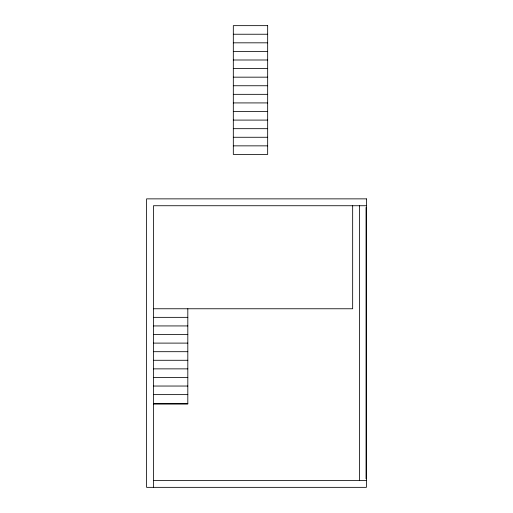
<?xml version="1.0" encoding="UTF-8"?>
<svg xmlns="http://www.w3.org/2000/svg" width="513" height="513" viewBox="0 0 513 513"><rect width="100%" height="100%" fill="white"/><g stroke="black" fill="none" stroke-linecap="round" stroke-linejoin="round"><path stroke-width="0.77" d="M233.319 34.236L267.664 34.236M233.319 42.823L267.664 42.823M233.319 51.409L267.664 51.409M233.319 59.995L267.664 59.995M233.319 68.582L267.664 68.582M233.319 77.168L267.664 77.168M233.319 85.748L267.664 85.748M233.319 94.334L267.664 94.334M233.319 102.921L267.664 102.921M233.319 111.507L267.664 111.507M233.319 120.093L267.664 120.093M233.319 128.68L267.664 128.68M233.319 137.266L267.664 137.266M233.319 145.852L267.664 145.852M366.397 205.732L153.47 205.732L153.47 487.35M366.397 207.451L366.058 207.451L366.058 478.764L366.397 478.764M153.47 308.762L352.662 308.762L352.662 205.732M153.47 317.348L187.816 317.348M153.47 325.935L187.816 325.935M153.47 334.521L187.816 334.521M153.47 343.107L187.816 343.107M153.47 351.694L187.816 351.694M153.47 360.28L187.816 360.28M153.47 368.866L187.816 368.866M153.47 377.453L187.816 377.453M153.47 386.039L187.816 386.039M153.47 394.625L187.816 394.625M153.47 403.725L187.816 403.725M153.47 403.962L187.816 403.962L187.816 308.762M153.47 480.482L366.397 480.482M359.53 205.732L359.53 480.482M267.664 25.65L233.319 25.65L233.319 154.439L267.664 154.439L267.664 25.65M366.397 198.864L146.603 198.864L146.603 487.35L366.397 487.35L366.397 198.864"/></g></svg>
